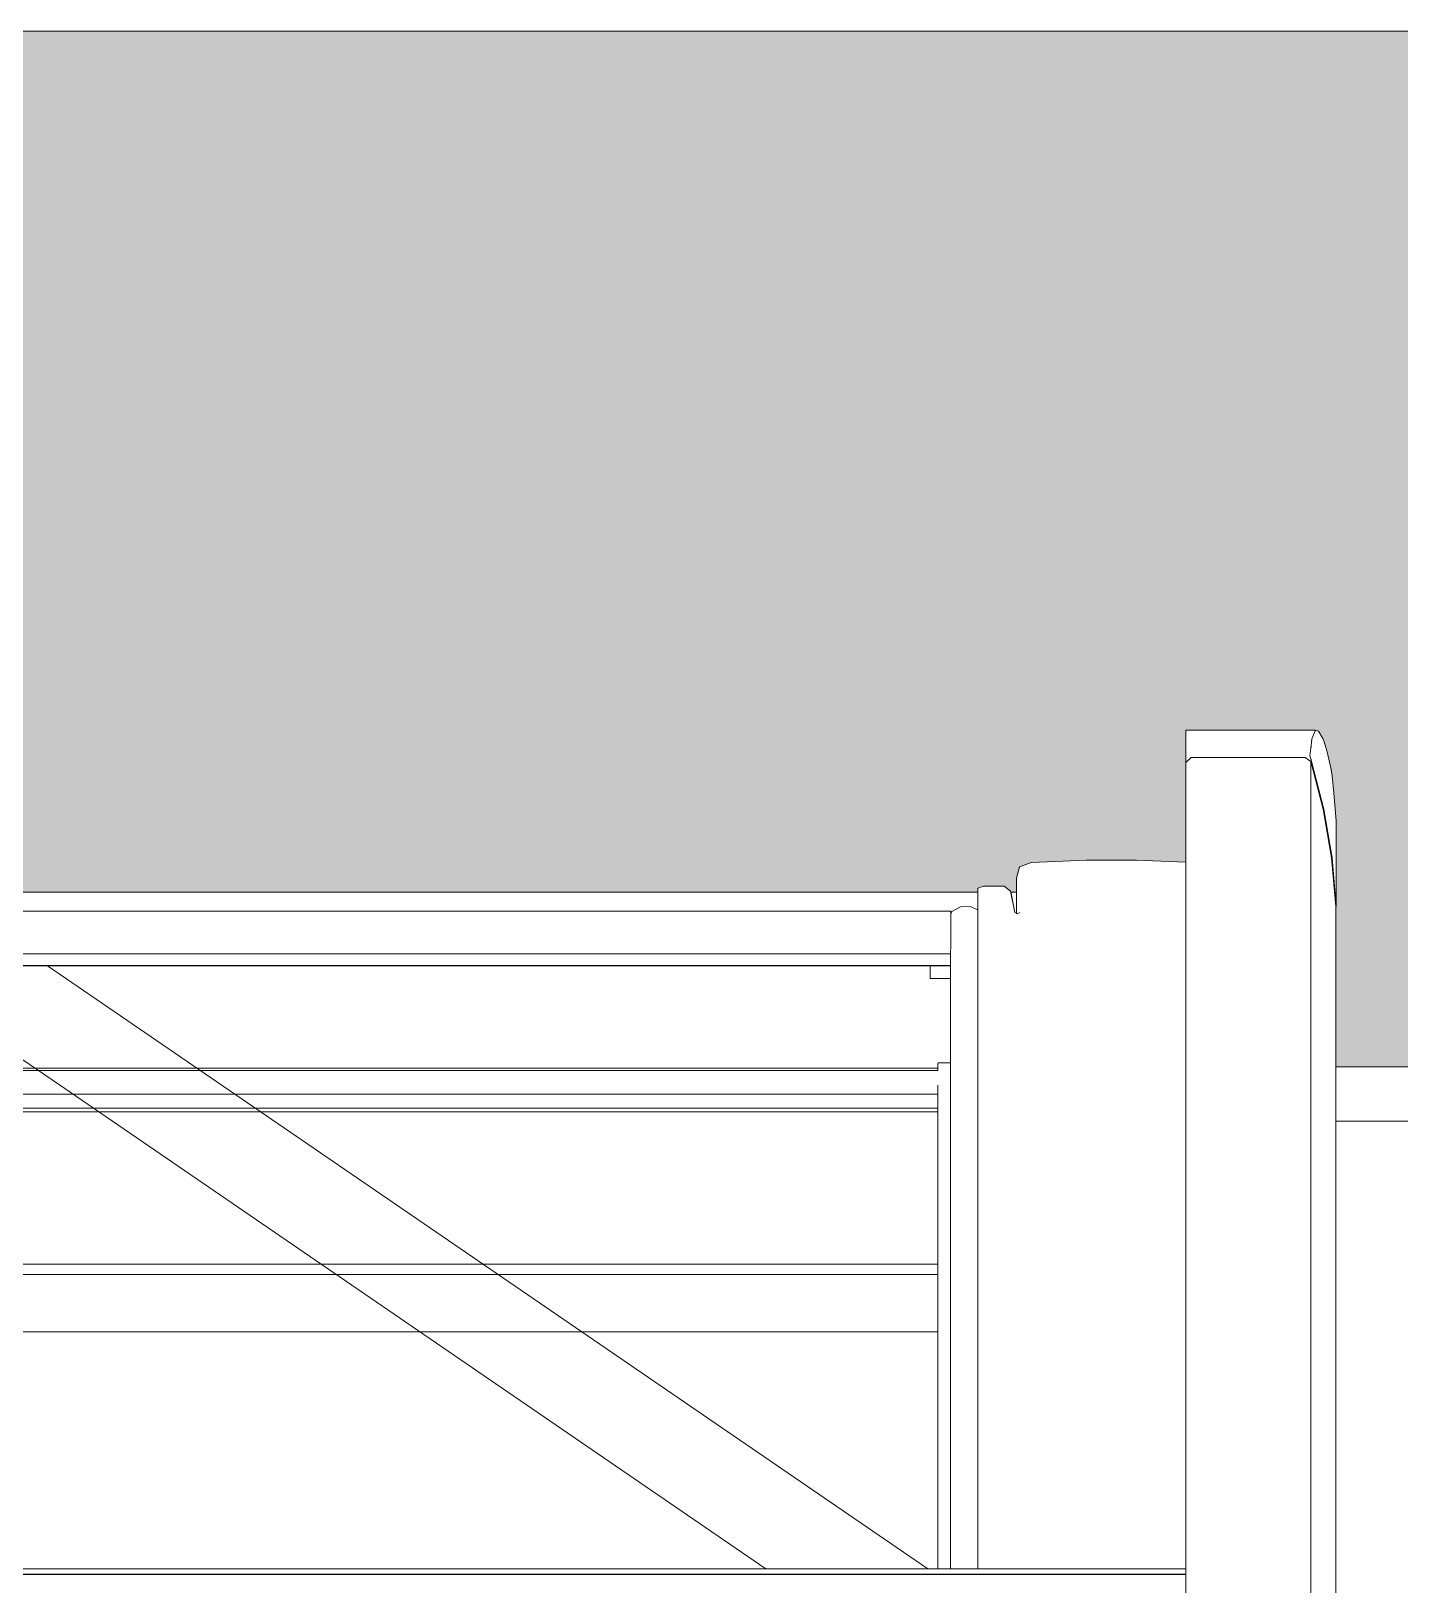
# Model space of a CAD drawing. Header units: metres. Extents: x -208 to 1512, y -277 to 123.
# Drawn here: x 9.935 to 10.376, y -0.899 to -0.399 of the extents above; entities that cross this region are included whole.
import ezdxf

# ---------------------------------------------------------------- set-up
doc = ezdxf.new("R2010")
doc.units = ezdxf.units.M
doc.header["$MEASUREMENT"] = 0
doc.linetypes.add('Wipeout_Contour', pattern=[1, 0, -1])
doc.layers.add('325 Dachfenster', color=7, linetype='Continuous')
doc.layers.add('330 Dachaufbau', color=7, linetype='Continuous')

# ---------------------------------------------------------------- blocks, each defined once
blk = doc.blocks.new('Dachfläche_7_4', base_point=(6.325, -0.39851))
at = {"layer": '330 Dachaufbau', "color": 7, "linetype": 'Continuous', "lineweight": 18, "flags": 128}
blk.add_lwpolyline([(6.325, -0.39851), (12.655, -0.39851)], dxfattribs=at)
at = {"color": 254, "linetype": 'Wipeout_Contour', "lineweight": 0, "ltscale": 38.158556}
blk.add_wipeout([(11.16835, -0.73222), (7.80835, -0.73222), (7.80835, -0.76511), (11.16835, -0.76511)], dxfattribs=at).dxf.layer = '330 Dachaufbau'
at = {"layer": '330 Dachaufbau', "linetype": 'Continuous', "lineweight": 0, "true_color": 0x000000}
h = blk.add_hatch(color=18, dxfattribs=at)
h.paths.add_polyline_path([(6.325, -0.39851), (6.325, -1.51148), (12.655, -1.51148), (12.655, -0.39851)])
h.paths.add_polyline_path([(7.80835, -1.24173), (7.80835, -0.73222), (11.16835, -0.73222), (11.16835, -1.24173)], flags=0)
at = {"layer": '330 Dachaufbau', "color": 7, "linetype": 'Continuous', "lineweight": 18, "flags": 128}
blk.add_lwpolyline([(11.16835, -0.73222), (7.80835, -0.73222)], dxfattribs=at)
at = {"color": 254, "linetype": 'Wipeout_Contour', "lineweight": 0, "ltscale": 38.186837}
blk.add_wipeout([(11.16835, -0.8121), (7.80835, -0.8121), (7.80835, -0.83559), (11.16835, -0.83559)], dxfattribs=at).dxf.layer = '330 Dachaufbau'
at = {"layer": '330 Dachaufbau', "color": 7, "linetype": 'Continuous', "lineweight": 18, "flags": 128}
blk.add_lwpolyline([(7.80835, -0.83559), (11.16835, -0.83559)], dxfattribs=at)
at = {"color": 254, "linetype": 'Wipeout_Contour', "lineweight": 0, "ltscale": 38.173574}
blk.add_wipeout([(11.16835, -0.76511), (7.80835, -0.76511), (7.80835, -0.8121), (11.16835, -0.8121)], dxfattribs=at).dxf.layer = '330 Dachaufbau'
blk = doc.blocks.new('VELUX SlopeRoofBundle[15]_4')
at = {"color": 254, "linetype": 'Wipeout_Contour', "lineweight": 0, "ltscale": 41.154159}
blk.add_wipeout([(10.2421, -0.674), (10.2421, -0.89401), (10.2487, -0.89401), (10.2487, -0.674)], dxfattribs=at).dxf.layer = '325 Dachfenster'
at = {"color": 254, "linetype": 'Wipeout_Contour', "lineweight": 0, "ltscale": 39.870784}
blk.add_wipeout([(9.6285, -0.69273), (10.2315, -0.69273), (10.2315, -0.68952), (9.6285, -0.68952)], dxfattribs=at).dxf.layer = '325 Dachfenster'
at = {"color": 254, "linetype": 'Wipeout_Contour', "lineweight": 0, "ltscale": 39.873205}
blk.add_wipeout([(9.6286, -0.69965), (9.6286, -0.69974), (10.2314, -0.69974), (10.2314, -0.69965)], dxfattribs=at).dxf.layer = '325 Dachfenster'
at = {"color": 254, "linetype": 'Wipeout_Contour', "lineweight": 0, "ltscale": 41.608437}
blk.add_wipeout([(10.37, -0.74974), (10.3555, -0.74975), (10.3555, -0.75477), (10.37, -0.75477)], dxfattribs=at).dxf.layer = '325 Dachfenster'
at = {"color": 254, "linetype": 'Wipeout_Contour', "lineweight": 0, "ltscale": 41.137317}
blk.add_wipeout([(10.2402, -0.89401), (10.2421, -0.89401), (10.2421, -0.674), (10.2402, -0.67466)], dxfattribs=at).dxf.layer = '325 Dachfenster'
at = {"color": 254, "linetype": 'Wipeout_Contour', "lineweight": 0, "ltscale": 41.171793}
blk.add_wipeout([(10.2487, -0.89401), (10.2508, -0.89401), (10.2508, -0.67569), (10.2487, -0.674)], dxfattribs=at).dxf.layer = '325 Dachfenster'
at = {"color": 254, "linetype": 'Wipeout_Contour', "lineweight": 0, "ltscale": 39.872728}
blk.add_wipeout([(9.6286, -0.69624), (9.6286, -0.69965), (10.2314, -0.69965), (10.2314, -0.69624)], dxfattribs=at).dxf.layer = '325 Dachfenster'
at = {"color": 254, "linetype": 'Wipeout_Contour', "lineweight": 0, "ltscale": 117.41555}
blk.add_wipeout([(10.3555, -0.75477), (10.3555, -1.06427), (10.3563, -1.06932), (10.3576, -1.08603), (10.3576, -1.09471), (10.35761, -1.12357), (10.35762, -1.13397), (10.35763, -1.16316), (10.35763, -1.19678), (10.37, -1.19678), (10.37, -0.75477)], dxfattribs=at).dxf.layer = '325 Dachfenster'
at = {"color": 254, "linetype": 'Wipeout_Contour', "lineweight": 0, "ltscale": 39.867228}
blk.add_wipeout([(10.2402, -0.676), (9.6198, -0.676), (9.6198, -0.67999), (10.2402, -0.67999)], dxfattribs=at).dxf.layer = '325 Dachfenster'
at = {"color": 254, "linetype": 'Wipeout_Contour', "lineweight": 0, "ltscale": 60.947312}
blk.add_wipeout([(10.2529, -0.68293), (10.2529, -0.89401), (10.2537, -0.89401), (10.2537, -0.68263), (10.2536, -0.68267), (10.2536, -0.68268)], dxfattribs=at).dxf.layer = '325 Dachfenster'
at = {"color": 254, "linetype": 'Wipeout_Contour', "lineweight": 0, "ltscale": 39.872033}
blk.add_wipeout([(9.6286, -0.69584), (10.2314, -0.69584), (10.2314, -0.69537), (9.6286, -0.69537)], dxfattribs=at).dxf.layer = '325 Dachfenster'
at = {"color": 254, "linetype": 'Wipeout_Contour', "lineweight": 0, "ltscale": 41.66622}
blk.add_wipeout([(10.37, -0.75477), (10.3845, -0.75477), (10.3845, -0.74975), (10.37, -0.74974)], dxfattribs=at).dxf.layer = '325 Dachfenster'
at = {"layer": '325 Dachfenster', "linetype": 'Continuous', "lineweight": 0, "flags": 128}
blk.add_lwpolyline([(9.6198, -0.676), (10.2402, -0.676)], dxfattribs=at)
at = {"color": 254, "linetype": 'Wipeout_Contour', "lineweight": 0, "ltscale": 139.406281}
blk.add_wipeout([(9.6198, -0.6817), (9.6222, -0.6806), (9.6253, -0.6807), (9.6281, -0.6822), (9.6285, -0.6831), (9.6285, -0.68212), (10.2315, -0.68212), (10.2315, -0.6831), (10.2319, -0.6822), (10.2347, -0.6807), (10.2378, -0.6806), (10.2402, -0.6817), (10.2402, -0.67999), (9.6198, -0.67999)], dxfattribs=at).dxf.layer = '325 Dachfenster'
at = {"color": 254, "linetype": 'Wipeout_Contour', "lineweight": 0, "ltscale": 41.183551}
blk.add_wipeout([(10.2529, -0.68293), (10.2521, -0.68255), (10.2521, -0.89401), (10.2529, -0.89401)], dxfattribs=at).dxf.layer = '325 Dachfenster'
at = {"color": 254, "linetype": 'Wipeout_Contour', "lineweight": 0, "ltscale": 39.872161}
blk.add_wipeout([(9.6286, -0.69624), (10.2314, -0.69624), (10.2314, -0.69584), (9.6286, -0.69584)], dxfattribs=at).dxf.layer = '325 Dachfenster'
at = {"color": 254, "linetype": 'Wipeout_Contour', "lineweight": 0, "ltscale": 112.555352}
blk.add_wipeout([(10.37, -1.19678), (10.38237, -1.19678), (10.38237, -1.16316), (10.38238, -1.13397), (10.38239, -1.12357), (10.3824, -1.09471), (10.3824, -1.08603), (10.3837, -1.06932), (10.3845, -1.06427), (10.3845, -0.75477), (10.37, -0.75477)], dxfattribs=at).dxf.layer = '325 Dachfenster'
at = {"color": 254, "linetype": 'Wipeout_Contour', "lineweight": 0, "ltscale": 41.192696}
blk.add_wipeout([(10.2537, -0.68263), (10.2537, -0.89401), (10.2557, -0.89401), (10.2557, -0.67577)], dxfattribs=at).dxf.layer = '325 Dachfenster'
at = {"color": 254, "linetype": 'Wipeout_Contour', "lineweight": 0, "ltscale": 41.129692}
blk.add_wipeout([(10.2378, -0.6806), (10.2378, -0.89401), (10.2402, -0.89401), (10.2402, -0.6817)], dxfattribs=at).dxf.layer = '325 Dachfenster'
at = {"color": 254, "linetype": 'Wipeout_Contour', "lineweight": 0, "ltscale": 39.868981}
blk.add_wipeout([(9.6285, -0.68212), (9.6285, -0.68725), (10.2315, -0.68725), (10.2315, -0.68212)], dxfattribs=at).dxf.layer = '325 Dachfenster'
at = {"color": 254, "linetype": 'Wipeout_Contour', "lineweight": 0, "ltscale": 79.694861}
blk.add_wipeout([(9.6285, -0.6943), (9.6286, -0.69458), (9.6286, -0.69537), (10.2314, -0.69537), (10.2314, -0.69458), (10.2315, -0.6943), (10.2315, -0.69344), (9.6285, -0.69344)], dxfattribs=at).dxf.layer = '325 Dachfenster'
at = {"color": 254, "linetype": 'Wipeout_Contour', "lineweight": 0, "ltscale": 41.179859}
blk.add_wipeout([(10.2508, -0.67569), (10.2508, -0.89401), (10.2521, -0.89401), (10.2521, -0.68255)], dxfattribs=at).dxf.layer = '325 Dachfenster'
at = {"color": 254, "linetype": 'Wipeout_Contour', "lineweight": 0, "ltscale": 41.237577}
blk.add_wipeout([(10.2575, -0.67436), (10.2575, -0.89401), (10.2751, -0.89401), (10.2751, -0.67361)], dxfattribs=at).dxf.layer = '325 Dachfenster'
at = {"color": 254, "linetype": 'Wipeout_Contour', "lineweight": 0, "ltscale": 39.870002}
blk.add_wipeout([(9.6285, -0.68952), (10.2315, -0.68952), (10.2315, -0.68725), (9.6285, -0.68725)], dxfattribs=at).dxf.layer = '325 Dachfenster'
at = {"color": 254, "linetype": 'Wipeout_Contour', "lineweight": 0, "ltscale": 39.871321}
blk.add_wipeout([(9.6285, -0.69273), (9.6285, -0.69344), (10.2315, -0.69344), (10.2315, -0.69273)], dxfattribs=at).dxf.layer = '325 Dachfenster'
at = {"color": 254, "linetype": 'Wipeout_Contour', "lineweight": 0, "ltscale": 41.19904}
blk.add_wipeout([(10.2575, -0.67436), (10.2557, -0.67577), (10.2557, -0.89401), (10.2575, -0.89401)], dxfattribs=at).dxf.layer = '325 Dachfenster'
at = {"color": 254, "linetype": 'Wipeout_Contour', "lineweight": 0, "ltscale": 41.304745}
blk.add_wipeout([(10.2751, -0.67361), (10.2751, -0.89401), (10.2913, -0.89401), (10.2913, -0.67361)], dxfattribs=at).dxf.layer = '325 Dachfenster'
at = {"color": 254, "linetype": 'Wipeout_Contour', "lineweight": 0, "ltscale": 62.170601}
blk.add_wipeout([(10.2314, -0.69458), (10.2314, -0.89401), (10.2319, -0.89401), (10.2319, -0.6822), (10.2315, -0.6831), (10.2315, -0.6943)], dxfattribs=at).dxf.layer = '325 Dachfenster'
at = {"color": 254, "linetype": 'Wipeout_Contour', "lineweight": 0, "ltscale": 71.703414}
blk.add_wipeout([(10.2527, -0.67149), (10.2527, -0.68284), (10.2529, -0.68293), (10.2536, -0.68268), (10.2536, -0.68267), (10.25367, -0.68264), (10.2537, -0.68254)], dxfattribs=at).dxf.layer = '325 Dachfenster'
at = {"color": 254, "linetype": 'Wipeout_Contour', "lineweight": 0, "ltscale": 41.368809}
blk.add_wipeout([(10.3072, -0.67429), (10.2913, -0.67361), (10.2913, -0.89401), (10.3072, -0.89401)], dxfattribs=at).dxf.layer = '325 Dachfenster'
at = {"color": 254, "linetype": 'Wipeout_Contour', "lineweight": 0, "ltscale": 41.107061}
blk.add_wipeout([(10.2319, -0.6822), (10.2319, -0.89401), (10.2347, -0.89401), (10.2347, -0.6807)], dxfattribs=at).dxf.layer = '325 Dachfenster'
at = {"layer": '325 Dachfenster', "linetype": 'Continuous', "lineweight": 0, "flags": 128}
for points in [[(9.6285, -0.68212), (10.2315, -0.68212)], [(10.2315, -0.6943), (10.2315, -0.69344), (10.2315, -0.69273), (10.2315, -0.68952), (10.2315, -0.68725), (10.2315, -0.68212)], [(10.2315, -0.6831), (10.2319, -0.6822)], [(9.6286, -0.69584), (10.2314, -0.69584)]]:
    blk.add_lwpolyline(points, dxfattribs=at)
at = {"color": 254, "linetype": 'Wipeout_Contour', "lineweight": 0, "ltscale": 41.326196}
blk.add_wipeout([(10.3072, -0.66635), (10.2913, -0.66567), (10.2913, -0.67361), (10.3072, -0.67429)], dxfattribs=at).dxf.layer = '325 Dachfenster'
at = {"color": 254, "linetype": 'Wipeout_Contour', "lineweight": 0, "ltscale": 41.443067}
blk.add_wipeout([(10.25372, -0.66792), (10.2527, -0.67149), (10.2537, -0.68254), (10.2557, -0.67577)], dxfattribs=at).dxf.layer = '325 Dachfenster'
at = {"color": 254, "linetype": 'Wipeout_Contour', "lineweight": 0, "ltscale": 41.118536}
blk.add_wipeout([(10.2378, -0.6806), (10.2347, -0.6807), (10.2347, -0.89401), (10.2378, -0.89401)], dxfattribs=at).dxf.layer = '325 Dachfenster'
at = {"color": 254, "linetype": 'Wipeout_Contour', "lineweight": 0, "ltscale": 39.837544}
blk.add_wipeout([(9.94058, -0.69974), (10.2241, -0.89401), (10.2314, -0.89401), (10.2314, -0.69974)], dxfattribs=at).dxf.layer = '325 Dachfenster'
at = {"layer": '325 Dachfenster', "linetype": 'Continuous', "lineweight": 0, "flags": 128}
for points in [[(10.2319, -0.6822), (10.2347, -0.6807)], [(10.2347, -0.6807), (10.2378, -0.6806)], [(10.2378, -0.6806), (10.2402, -0.6817)], [(10.2275, -0.73098), (10.2273, -0.73126)], [(10.2314, -0.73098), (10.2275, -0.73098)], [(10.2273, -0.73126), (10.2273, -0.73343)]]:
    blk.add_lwpolyline(points, dxfattribs=at)
at = {"color": 254, "linetype": 'Wipeout_Contour', "lineweight": 0, "ltscale": 142.015522}
blk.add_wipeout([(10.3072, -0.63422), (10.3089, -0.63261), (10.3457, -0.63261), (10.3475, -0.63384), (10.3515, -0.64922), (10.3542, -0.66489), (10.3555, -0.68065), (10.3555, -0.68084), (10.3557, -0.68065), (10.3544, -0.66489), (10.3517, -0.64922), (10.3477, -0.63384), (10.34728, -0.63242), (10.3072, -0.63242)], dxfattribs=at).dxf.layer = '325 Dachfenster'
at = {"color": 254, "linetype": 'Wipeout_Contour', "lineweight": 0, "ltscale": 30.349177}
blk.add_wipeout([(10.2537, -0.66783), (10.2527, -0.67149), (10.25372, -0.66792)], dxfattribs=at).dxf.layer = '325 Dachfenster'
at = {"color": 254, "linetype": 'Wipeout_Contour', "lineweight": 0, "ltscale": 39.904191}
blk.add_wipeout([(9.91942, -0.69974), (9.6359, -0.89401), (10.2241, -0.89401), (9.94058, -0.69974)], dxfattribs=at).dxf.layer = '325 Dachfenster'
at = {"layer": '325 Dachfenster', "linetype": 'Continuous', "lineweight": 0, "flags": 128}
for points in [[(9.6286, -0.69965), (10.2314, -0.69965)], [(9.6286, -0.69974), (10.2314, -0.69974)], [(10.2249, -0.69974), (10.2249, -0.69982)], [(10.2249, -0.69982), (10.2249, -0.70059)], [(10.2249, -0.7038), (10.2249, -0.70059)], [(10.2314, -0.7038), (10.2249, -0.7038)], [(9.63257, -0.73343), (10.22743, -0.73343)], [(9.6327, -0.73275), (10.2273, -0.73275)], [(9.6327, -0.7411), (10.2273, -0.7411)], [(9.6327, -0.74563), (10.2273, -0.74563)], [(9.6327, -0.74673), (10.2273, -0.74673)], [(9.6327, -0.79585), (10.2273, -0.79585)], [(9.6327, -0.79923), (10.2273, -0.79923)], [(9.6327, -0.81769), (10.2273, -0.81769)]]:
    blk.add_lwpolyline(points, dxfattribs=at)
at = {"color": 254, "linetype": 'Wipeout_Contour', "lineweight": 0, "ltscale": 51.307003}
blk.add_wipeout([(10.3072, -0.63204), (10.34719, -0.63204), (10.3477, -0.62777), (10.34782, -0.62659), (10.3072, -0.62659)], dxfattribs=at).dxf.layer = '325 Dachfenster'
at = {"color": 254, "linetype": 'Wipeout_Contour', "lineweight": 0, "ltscale": 62.006381}
blk.add_wipeout([(10.3517, -0.6272), (10.3517, -0.64922), (10.3544, -0.66489), (10.3544, -0.63845), (10.35401, -0.63647), (10.3527, -0.63076)], dxfattribs=at).dxf.layer = '325 Dachfenster'
at = {"color": 254, "linetype": 'Wipeout_Contour', "lineweight": 0, "ltscale": 30.345418}
blk.add_wipeout([(10.2575, -0.66642), (10.2537, -0.66783), (10.2575, -0.67436)], dxfattribs=at).dxf.layer = '325 Dachfenster'
at = {"color": 254, "linetype": 'Wipeout_Contour', "lineweight": 0, "ltscale": 41.46427}
blk.add_wipeout([(10.3072, -0.62659), (10.34782, -0.62659), (10.34903, -0.62373), (10.3072, -0.62373)], dxfattribs=at).dxf.layer = '325 Dachfenster'
at = {"color": 254, "linetype": 'Wipeout_Contour', "lineweight": 0, "ltscale": 51.979897}
blk.add_wipeout([(10.3544, -0.63845), (10.3544, -0.66489), (10.3557, -0.68065), (10.3557, -0.65301), (10.35493, -0.64404)], dxfattribs=at).dxf.layer = '325 Dachfenster'
at = {"color": 254, "linetype": 'Wipeout_Contour', "lineweight": 0, "ltscale": 30.859398}
blk.add_wipeout([(10.2537, -0.66783), (10.2557, -0.67577), (10.2575, -0.67436)], dxfattribs=at).dxf.layer = '325 Dachfenster'
at = {"layer": '325 Dachfenster', "linetype": 'Continuous', "lineweight": 0, "flags": 128}
blk.add_lwpolyline([(10.2527, -0.67149), (10.2537, -0.66783)], dxfattribs=at)
at = {"color": 254, "linetype": 'Wipeout_Contour', "lineweight": 0, "ltscale": 83.02555}
blk.add_wipeout([(10.3477, -0.62777), (10.3477, -0.63384), (10.3517, -0.64922), (10.3517, -0.6272), (10.3514, -0.6265), (10.35, -0.62414), (10.34903, -0.62373), (10.34782, -0.62659)], dxfattribs=at).dxf.layer = '325 Dachfenster'
at = {"color": 254, "linetype": 'Wipeout_Contour', "lineweight": 0, "ltscale": 41.193201}
blk.add_wipeout([(10.2575, -0.67436), (10.2751, -0.67361), (10.2751, -0.66567), (10.2575, -0.66642)], dxfattribs=at).dxf.layer = '325 Dachfenster'
at = {"color": 254, "linetype": 'Wipeout_Contour', "lineweight": 0, "ltscale": 40.738334}
blk.add_wipeout([(10.25086, -0.676), (10.25161, -0.67999), (10.2527, -0.67999), (10.2527, -0.676)], dxfattribs=at).dxf.layer = '325 Dachfenster'
at = {"layer": '325 Dachfenster', "linetype": 'Continuous', "lineweight": 0, "flags": 128}
for points in [[(10.34903, -0.62373), (10.3072, -0.62373)], [(10.2402, -0.67466), (10.2421, -0.674), (10.2487, -0.674)], [(10.2487, -0.674), (10.2508, -0.67569)]]:
    blk.add_lwpolyline(points, dxfattribs=at)
at = {"color": 254, "linetype": 'Wipeout_Contour', "lineweight": 0, "ltscale": 41.3584}
blk.add_wipeout([(10.34719, -0.63204), (10.34728, -0.63242), (10.3477, -0.63384), (10.3477, -0.62777)], dxfattribs=at).dxf.layer = '325 Dachfenster'
at = {"color": 254, "linetype": 'Wipeout_Contour', "lineweight": 0, "ltscale": 51.765654}
blk.add_wipeout([(10.3515, -0.64922), (10.3515, -1.04422), (10.3537, -1.05292), (10.3542, -1.05607), (10.3542, -0.66489)], dxfattribs=at).dxf.layer = '325 Dachfenster'
at = {"color": 254, "linetype": 'Wipeout_Contour', "lineweight": 0, "ltscale": 41.26868}
blk.add_wipeout([(10.2751, -0.66567), (10.2751, -0.67361), (10.2913, -0.67361), (10.2913, -0.66567)], dxfattribs=at).dxf.layer = '325 Dachfenster'
at = {"color": 254, "linetype": 'Wipeout_Contour', "lineweight": 0, "ltscale": 31.380433}
blk.add_wipeout([(10.25445, -0.67999), (10.25447, -0.67999), (10.25563, -0.676)], dxfattribs=at).dxf.layer = '325 Dachfenster'
at = {"layer": '325 Dachfenster', "linetype": 'Continuous', "lineweight": 0, "flags": 128}
blk.add_lwpolyline([(10.25086, -0.676), (10.2527, -0.676)], dxfattribs=at)
at = {"color": 254, "linetype": 'Wipeout_Contour', "lineweight": 0, "ltscale": 41.436962}
blk.add_wipeout([(10.3072, -0.63204), (10.3072, -0.63242), (10.34728, -0.63242), (10.34719, -0.63204)], dxfattribs=at).dxf.layer = '325 Dachfenster'
at = {"color": 254, "linetype": 'Wipeout_Contour', "lineweight": 0, "ltscale": 41.621632}
blk.add_wipeout([(10.3542, -1.05607), (10.3555, -1.06427), (10.3555, -0.68065), (10.3542, -0.66489)], dxfattribs=at).dxf.layer = '325 Dachfenster'
at = {"color": 254, "linetype": 'Wipeout_Contour', "lineweight": 0, "ltscale": 40.693093}
blk.add_wipeout([(10.25161, -0.67999), (10.2521, -0.68255), (10.2527, -0.68284), (10.2527, -0.67999)], dxfattribs=at).dxf.layer = '325 Dachfenster'
at = {"layer": '325 Dachfenster', "linetype": 'Continuous', "lineweight": 0, "flags": 128}
for points in [[(10.3557, -0.68065), (10.3557, -0.65301)], [(10.3555, -0.68065), (10.3555, -1.06427)], [(10.3555, -0.68084), (10.3557, -0.68065)], [(10.3845, -0.74975), (10.37, -0.74974), (10.3555, -0.74975)]]:
    blk.add_lwpolyline(points, dxfattribs=at)
at = {"color": 254, "linetype": 'Wipeout_Contour', "lineweight": 0, "ltscale": 41.425389}
blk.add_wipeout([(10.3072, -0.63422), (10.3072, -1.03016), (10.3089, -1.03016), (10.3089, -0.63261)], dxfattribs=at).dxf.layer = '325 Dachfenster'
at = {"color": 254, "linetype": 'Wipeout_Contour', "lineweight": 0, "ltscale": 84.434978}
blk.add_wipeout([(10.3475, -0.63384), (10.3475, -1.03123), (10.3477, -1.0319), (10.34811, -1.03349), (10.3485, -1.03411), (10.3496, -1.03671), (10.3515, -1.04422), (10.3515, -0.64922)], dxfattribs=at).dxf.layer = '325 Dachfenster'
at = {"color": 254, "linetype": 'Wipeout_Contour', "lineweight": 0, "ltscale": 51.913638}
blk.add_wipeout([(10.2537, -0.68254), (10.25367, -0.68264), (10.2537, -0.68263), (10.25447, -0.67999), (10.25445, -0.67999)], dxfattribs=at).dxf.layer = '325 Dachfenster'
at = {"layer": '325 Dachfenster', "linetype": 'Continuous', "lineweight": 0, "flags": 128}
for points in [[(10.2508, -0.67569), (10.2521, -0.68255)], [(10.2527, -0.68284), (10.2527, -0.67149)], [(10.2521, -0.68255), (10.2529, -0.68293)], [(10.2529, -0.68293), (10.2536, -0.68268)], [(10.2536, -0.68268), (10.2536, -0.68267)], [(10.25367, -0.68264), (10.2537, -0.68254)]]:
    blk.add_lwpolyline(points, dxfattribs=at)
at = {"color": 254, "linetype": 'Wipeout_Contour', "lineweight": 0, "ltscale": 41.502085}
blk.add_wipeout([(10.3089, -1.03016), (10.3457, -1.03016), (10.3457, -0.63261), (10.3089, -0.63261)], dxfattribs=at).dxf.layer = '325 Dachfenster'
at = {"layer": '325 Dachfenster', "linetype": 'Continuous', "lineweight": 0, "flags": 128}
for points in [[(10.3072, -0.63204), (10.3072, -0.62659), (10.3072, -0.62373)], [(10.3072, -0.63242), (10.3072, -0.63204)], [(10.3072, -0.63422), (10.3072, -0.63242)], [(10.3089, -0.63261), (10.3072, -0.63422)], [(10.2537, -0.66783), (10.2575, -0.66642), (10.2751, -0.66567), (10.2913, -0.66567), (10.3072, -0.66635)]]:
    blk.add_lwpolyline(points, dxfattribs=at)
at = {"color": 254, "linetype": 'Wipeout_Contour', "lineweight": 0, "ltscale": 61.829718}
blk.add_wipeout([(10.3457, -0.63261), (10.3457, -1.03016), (10.34717, -1.03016), (10.34725, -1.03038), (10.3475, -1.03123), (10.3475, -0.63384)], dxfattribs=at).dxf.layer = '325 Dachfenster'
at = {"color": 254, "linetype": 'Wipeout_Contour', "lineweight": 0, "ltscale": 39.938319}
blk.add_wipeout([(9.5528, -0.89575), (10.3072, -0.89575), (10.3072, -0.89401), (9.5528, -0.89401)], dxfattribs=at).dxf.layer = '325 Dachfenster'
at = {"layer": '325 Dachfenster', "linetype": 'Continuous', "lineweight": 0, "flags": 128}
for points in [[(10.34719, -0.63204), (10.3477, -0.62777), (10.34782, -0.62659), (10.34903, -0.62373), (10.35, -0.62414), (10.3514, -0.6265), (10.3517, -0.6272), (10.3527, -0.63076), (10.35401, -0.63647), (10.3544, -0.63845), (10.35493, -0.64404), (10.3557, -0.65301)], [(10.3457, -0.63261), (10.3089, -0.63261)], [(10.3475, -0.63384), (10.3457, -0.63261)], [(10.34719, -0.63204), (10.34728, -0.63242)], [(10.3557, -0.68065), (10.3544, -0.66489), (10.3517, -0.64922), (10.3477, -0.63384), (10.34728, -0.63242)], [(10.3475, -0.63384), (10.3475, -1.03123)], [(10.3555, -0.68065), (10.3542, -0.66489), (10.3515, -0.64922), (10.3475, -0.63384)]]:
    blk.add_lwpolyline(points, dxfattribs=at)
at = {"color": 254, "linetype": 'Wipeout_Contour', "lineweight": 0, "ltscale": 39.938802}
blk.add_wipeout([(9.5528, -0.89652), (10.3072, -0.89652), (10.3072, -0.89593), (9.5528, -0.89593)], dxfattribs=at).dxf.layer = '325 Dachfenster'
at = {"color": 254, "linetype": 'Wipeout_Contour', "lineweight": 0, "ltscale": 39.939629}
blk.add_wipeout([(9.5528, -0.89768), (9.5528, -0.89922), (10.3072, -0.89922), (10.3072, -0.89768)], dxfattribs=at).dxf.layer = '325 Dachfenster'
at = {"color": 254, "linetype": 'Wipeout_Contour', "lineweight": 0, "ltscale": 39.938657}
blk.add_wipeout([(9.5528, -0.89575), (9.5528, -0.89593), (10.3072, -0.89593), (10.3072, -0.89575)], dxfattribs=at).dxf.layer = '325 Dachfenster'
at = {"layer": '325 Dachfenster', "linetype": 'Continuous', "lineweight": 0, "flags": 128}
for points in [[(10.2402, -0.67466), (10.2402, -0.89401)], [(10.2314, -0.69458), (10.2314, -0.89401)], [(9.94058, -0.69974), (10.2241, -0.89401)], [(9.93, -0.7282), (9.93764, -0.73343), (9.94413, -0.73788), (10.17199, -0.89401)], [(10.2273, -0.73814), (10.2273, -0.89401)], [(10.3072, -0.89401), (9.5528, -0.89401)]]:
    blk.add_lwpolyline(points, dxfattribs=at)
at = {"color": 254, "linetype": 'Wipeout_Contour', "lineweight": 0, "ltscale": 39.939129}
blk.add_wipeout([(9.5528, -0.89652), (9.5528, -0.89768), (10.3072, -0.89768), (10.3072, -0.89652)], dxfattribs=at).dxf.layer = '325 Dachfenster'
at = {"layer": '325 Dachfenster', "linetype": 'Continuous', "lineweight": 0, "flags": 128}
for points in [[(10.3072, -0.63422), (10.3072, -1.03016)], [(10.3072, -0.89575), (9.5528, -0.89575)]]:
    blk.add_lwpolyline(points, dxfattribs=at)
blk = doc.blocks.new('Dachfläche_31_4', base_point=(11.26, -0.41767))
at = {"layer": '325 Dachfenster', "color": 7, "linetype": 'Continuous', "lineweight": 13, "true_color": 0xf4f4f4, "flags": 128}
for points in [[(9.6327, -0.83465), (10.2273, -0.83465)], [(10.2273, -0.85476), (9.6327, -0.85476)]]:
    blk.add_lwpolyline(points, dxfattribs=at)
at = {"layer": '325 Dachfenster', "linetype": 'Continuous', "lineweight": 0}
blk.add_blockref('VELUX SlopeRoofBundle[15]_4', (0, 0), dxfattribs=at)

msp = doc.modelspace()

# ---------------------------------------------------------------- block references
at = {"layer": '330 Dachaufbau', "color": 7, "linetype": 'Continuous', "lineweight": 18}
msp.add_blockref('Dachfläche_7_4', (6.325, -0.39851), dxfattribs=at)

# ---------------------------------------------------------------- next in the draw order: block references
at = {"layer": '325 Dachfenster', "color": 7, "linetype": 'Continuous', "lineweight": 13, "true_color": 0xf4f4f4}
msp.add_blockref('Dachfläche_31_4', (11.26, -0.41767), dxfattribs=at)

doc.saveas('drawing.dxf')
